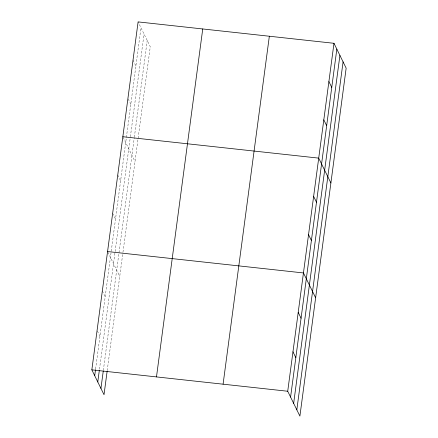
<?xml version="1.0" encoding="UTF-8"?>
<svg xmlns="http://www.w3.org/2000/svg" width="438" height="438" viewBox="0 0 438 438"><rect width="100%" height="100%" fill="white"/><g stroke="black" fill="none" stroke-linecap="round" stroke-linejoin="round"><path stroke-width="0.33" stroke-dasharray="2.19 1.64" d="M95.593 369.004L140.959 27.736M99.464 369.261L130.289 137.417M130.376 136.749L144.036 34.011M103.346 370.378L134.258 137.839M134.346 137.171L147.201 40.477M107.217 370.641L122.87 252.896M122.963 252.222L150.278 46.751L138.101 21.9M133.015 60.176L135.873 66.012M128.214 99.032L130.787 104.282M123.122 137.308L135.013 161.573M117.751 174.997L120.609 180.834M112.659 213.273L115.517 219.109M107.858 252.129L119.749 276.4M102.328 290.98L105.191 296.816M97.373 330.997L99.946 336.253"/><path stroke-width="0.66" d="M107.129 371.309L104.02 394.704L91.843 369.847L138.101 21.9L333.98 43.296L346.157 68.153L299.899 416.1L287.722 391.249L333.98 43.296M94.707 375.684L95.506 369.672M97.778 381.963L99.289 370.597M100.948 388.424L103.258 371.046M156.486 376.91L202.739 28.963M223.084 384.186L269.343 36.239M290.586 397.085L336.838 49.133M293.657 403.36L339.915 55.412M296.827 409.826L343.08 61.873M122.837 136.722L318.716 158.123L330.893 182.974M107.573 251.549L303.452 272.945L315.628 297.796M91.843 369.847L287.722 391.249M328.894 81.572L331.752 87.408M323.802 119.848L326.66 125.684M313.63 196.399L316.488 202.23M308.538 234.669L311.396 240.506M298.207 312.382L301.07 318.218M292.967 351.813L295.825 357.649"/></g></svg>
